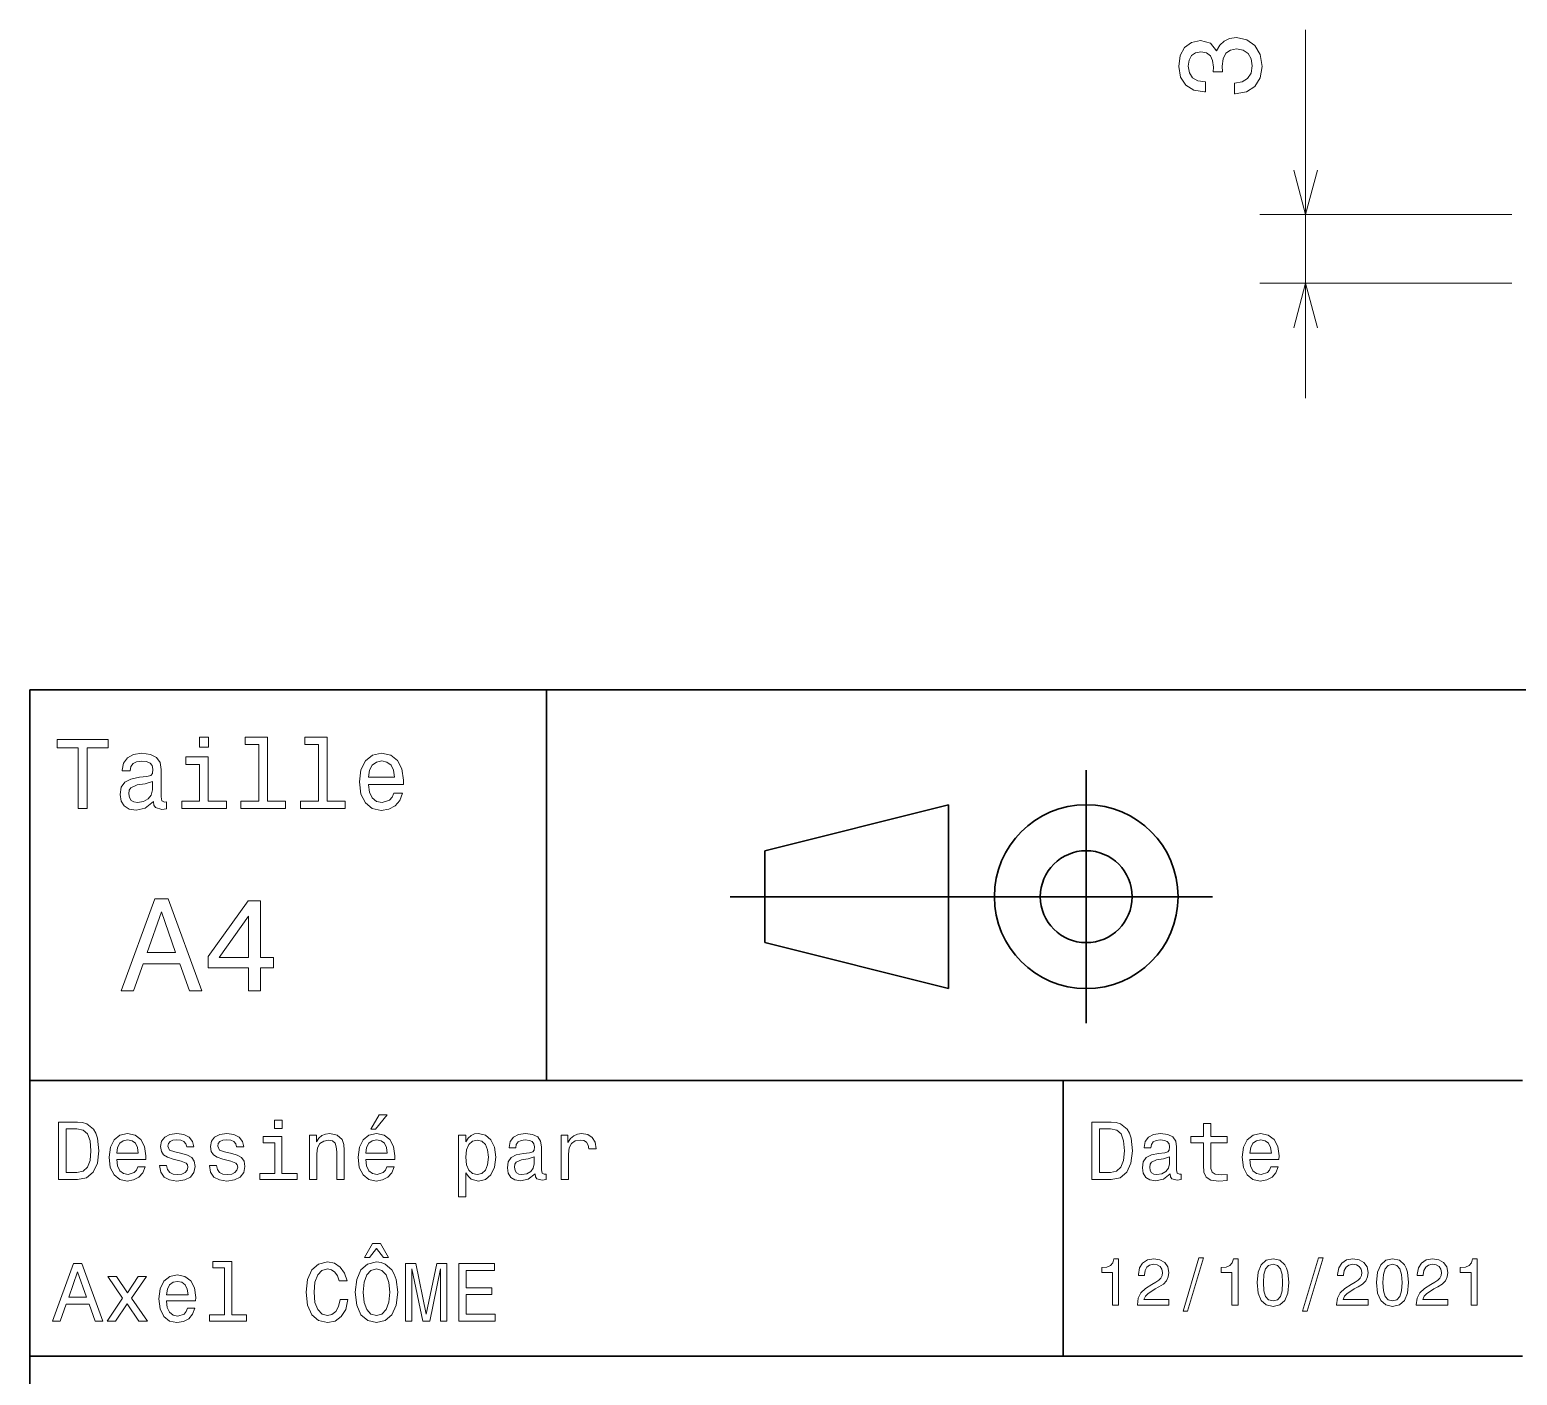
# Model space of a CAD drawing. Extents: x 0 to 297, y 0 to 210.
# Drawn here: x 97 to 161.8, y 40.2 to 98.7 of the extents above; entities that cross this region are included whole.
import ezdxf

# ---------------------------------------------------------------- set-up
doc = ezdxf.new("R2010")
doc.units = 0

msp = doc.modelspace()

# ---------------------------------------------------------------- linework, layer by layer
at = {"color": 7, "lineweight": 13, "ltscale": 0.400901}
msp.add_line((152.552002, 82.696938), (152.552002, 98.732964), dxfattribs=at)
at = {"color": 7, "lineweight": 13, "ltscale": 0.274527}
for p, q in [((161.533066, 90.696938), (150.552002, 90.696938)), ((161.533066, 87.696938), (150.552002, 87.696938))]:
    msp.add_line(p, q, dxfattribs=at)
at = {"color": 7, "lineweight": 35}
for p, q in [((97, 10), (97, 70)), ((97, 70), (287, 70)), ((127.5, 61), (148.5, 61)), ((97, 53), (162, 53)), ((97, 41), (162, 41))]:
    msp.add_line(p, q, dxfattribs=at)
at = {"color": 7, "lineweight": 35, "ltscale": 0.425}
msp.add_line((119.5, 53), (119.5, 70), dxfattribs=at)
at = {"color": 7, "lineweight": 35, "ltscale": 0.275}
msp.add_line((143, 55.5), (143, 66.5), dxfattribs=at)
at = {"color": 7, "lineweight": 35, "ltscale": 0.206155}
for p, q in [((129, 63), (137, 65)), ((137, 57), (129, 59))]:
    msp.add_line(p, q, dxfattribs=at)
at = {"color": 7, "lineweight": 35, "ltscale": 0.2}
msp.add_line((137, 65), (137, 57), dxfattribs=at)
at = {"color": 7, "lineweight": 35, "ltscale": 0.1}
msp.add_line((129, 59), (129, 63), dxfattribs=at)
at = {"color": 7, "lineweight": 35, "ltscale": 0.3}
msp.add_line((142, 41), (142, 53), dxfattribs=at)
at = {"color": 7, "lineweight": 13}
for points in [[(149.452576, 95.944054), (149.487885, 95.944054), (149.972046, 96.02475), (150.335144, 96.26178), (150.567139, 96.634979), (150.652878, 97.129211), (150.567139, 97.653709), (150.345245, 98.047081), (149.992218, 98.29924), (149.53833, 98.390022), (149.240768, 98.349678), (148.998688, 98.238724), (148.812103, 98.057167), (148.675934, 97.815094), (148.403595, 98.142899), (147.969879, 98.258896), (147.576508, 98.18325), (147.278961, 97.966393), (147.092346, 97.613365), (147.026794, 97.129211), (147.107483, 96.675323), (147.329376, 96.327339), (147.682404, 96.100395), (148.151428, 96.02475), (148.186737, 96.02475), (148.186737, 96.473595), (147.863968, 96.513939), (147.631989, 96.645065), (147.490768, 96.85688), (147.440338, 97.154427), (147.480682, 97.416679), (147.586594, 97.608322), (147.758057, 97.724312), (147.990051, 97.769707), (148.237167, 97.724312), (148.403595, 97.603279), (148.504456, 97.391464), (148.534729, 97.103996), (148.529678, 96.90731), (148.928101, 96.90731), (148.917999, 97.154427), (148.963394, 97.472153), (149.084427, 97.709183), (149.281113, 97.850395), (149.53833, 97.900826), (149.830826, 97.845352), (150.047684, 97.699097), (150.183853, 97.46711), (150.229248, 97.15947), (150.178802, 96.841751), (150.027512, 96.609764), (149.785431, 96.463509), (149.452576, 96.408035)], [(99.102303, 64.837173), (99.5, 64.837173), (99.5, 67.47406), (100.407784, 67.47406), (100.407784, 67.837173), (98.190201, 67.837173), (98.190201, 67.47406), (99.102303, 67.47406)], [(104.786743, 67.940918), (104.384727, 67.940918), (104.384727, 67.508644), (104.786743, 67.508644)], [(106.969742, 67.621033), (106.969742, 65.157059), (106.187317, 65.157059), (106.187317, 64.837173), (108.128242, 64.837173), (108.128242, 65.157059), (107.350143, 65.157059), (107.350143, 67.940918), (106.373199, 67.940918), (106.373199, 67.621033)], [(109.572044, 67.621033), (109.572044, 65.157059), (108.789627, 65.157059), (108.789627, 64.837173), (110.730545, 64.837173), (110.730545, 65.157059), (109.952454, 65.157059), (109.952454, 67.940918), (108.975502, 67.940918), (108.975502, 67.621033)], [(102.387611, 65.139771), (102.387611, 65.126801), (102.409225, 64.979828), (102.47406, 64.876076), (102.746399, 64.793945), (102.958214, 64.828529), (102.958214, 65.122475), (102.867432, 65.109505), (102.746399, 65.165703), (102.724785, 65.338615), (102.724785, 66.540344), (102.672913, 66.84726), (102.521614, 67.0634), (102.257927, 67.193085), (101.886169, 67.240631), (101.523056, 67.188759), (101.255043, 67.041786), (101.086456, 66.812675), (101.030258, 66.510086), (101.030258, 66.484146), (101.371758, 66.484146), (101.402016, 66.665703), (101.497116, 66.795387), (101.65274, 66.873199), (101.873199, 66.903458), (102.085014, 66.881844), (102.236313, 66.817001), (102.327087, 66.704605), (102.357346, 66.548988), (102.340057, 66.367432), (102.270897, 66.276657), (102.097984, 66.233429), (101.773773, 66.198845), (101.402016, 66.121033), (101.138329, 65.982704), (100.982712, 65.766571), (100.935158, 65.446686), (100.978386, 65.161385), (101.112389, 64.949562), (101.328529, 64.815559), (101.626801, 64.768013), (102.028816, 64.858788)], [(104.773773, 65.157059), (104.773773, 67.080688), (103.796829, 67.080688), (103.796829, 66.756485), (104.393372, 66.756485), (104.393372, 65.157059), (103.615273, 65.157059), (103.615273, 64.837173), (105.560516, 64.837173), (105.560516, 65.157059)], [(111.750717, 65.887604), (113.272339, 65.887604), (113.276657, 66.064842), (113.207497, 66.561958), (113.017288, 66.933716), (112.714699, 67.158501), (112.312683, 67.240631), (111.919312, 67.154175), (111.616714, 66.912102), (111.422188, 66.51873), (111.353027, 66), (111.41787, 65.4683), (111.612396, 65.079247), (111.91066, 64.837173), (112.299713, 64.755043), (112.636887, 64.811234), (112.913544, 64.958214), (113.116714, 65.191643), (113.233429, 65.502876), (112.857346, 65.502876), (112.779541, 65.329971), (112.667145, 65.200287), (112.34726, 65.096542), (112.100868, 65.144089), (111.914986, 65.295387), (111.793945, 65.541786), (111.750717, 65.874634)], [(111.750717, 66.207489), (111.798271, 66.50576), (111.914986, 66.726219), (112.092216, 66.860229), (112.325653, 66.907776), (112.554756, 66.860229), (112.731987, 66.726219), (112.840057, 66.50576), (112.878967, 66.207489)], [(102.344383, 65.649857), (102.292511, 65.425072), (102.154182, 65.252159), (101.946686, 65.139771), (101.691643, 65.100861), (101.527374, 65.122475), (101.41066, 65.191643), (101.337173, 65.312675), (101.315559, 65.481262), (101.332855, 65.632561), (101.402016, 65.740631), (101.678673, 65.861671), (102.028816, 65.913544), (102.344383, 66.017288)], [(100.982712, 56.9049), (101.51297, 56.9049), (101.933716, 58.080692), (103.530258, 58.080692), (103.951012, 56.9049), (104.492798, 56.9049), (103.028816, 60.910664), (102.440926, 60.910664)], [(102.118156, 58.570606), (102.734871, 60.334293), (103.351585, 58.570606)], [(106.521614, 56.9049), (107.040344, 56.9049), (107.040344, 57.896255), (107.610954, 57.896255), (107.610954, 58.357349), (107.040344, 58.357349), (107.040344, 60.818443), (106.515854, 60.818443), (104.763687, 58.403458), (104.763687, 57.896255), (106.521614, 57.896255)], [(105.247841, 58.357349), (106.521614, 60.149857), (106.521614, 58.357349)], [(99.080688, 51.190563), (98.248558, 51.190563), (98.248558, 48.690563), (99.080688, 48.690563), (99.473343, 48.769814), (99.765129, 49.011169), (99.945244, 49.40382), (100.010086, 49.940563), (99.952446, 50.488113), (99.880402, 50.70425), (99.779541, 50.877163), (99.487755, 51.111313), (99.296829, 51.168949)], [(107.992798, 51.27702), (107.657784, 51.27702), (107.657784, 50.916786), (107.992798, 50.916786)], [(111.84726, 50.88797), (112.059799, 50.88797), (112.560516, 51.500362), (112.207489, 51.500362)], [(144.080688, 51.190563), (143.248566, 51.190563), (143.248566, 48.690563), (144.080688, 48.690563), (144.473343, 48.769814), (144.765137, 49.011169), (144.945251, 49.40382), (145.010086, 49.940563), (144.952454, 50.488113), (144.880402, 50.70425), (144.779541, 50.877163), (144.487747, 51.111313), (144.296829, 51.168949)], [(99.055473, 50.891571), (99.329254, 50.837536), (99.516571, 50.671829), (99.628242, 50.376442), (99.664268, 49.940563), (99.624641, 49.519093), (99.51297, 49.223705), (99.322044, 49.047192), (99.055473, 48.989555), (98.583572, 48.989555), (98.583572, 50.891571)], [(100.784584, 49.565922), (102.052597, 49.565922), (102.056198, 49.713619), (101.998558, 50.127884), (101.840057, 50.437683), (101.587898, 50.625), (101.252884, 50.693443), (100.925072, 50.621399), (100.672913, 50.41967), (100.510803, 50.091862), (100.453171, 49.659584), (100.507202, 49.216499), (100.669312, 48.892292), (100.91787, 48.690563), (101.242073, 48.62212), (101.523056, 48.668949), (101.753601, 48.791428), (101.922913, 48.98595), (102.020172, 49.245319), (101.706772, 49.245319), (101.64193, 49.101227), (101.548271, 48.993156), (101.2817, 48.9067), (101.07637, 48.946327), (100.921471, 49.072407), (100.820602, 49.27774), (100.784584, 49.555115)], [(103.623199, 49.818085), (103.317001, 49.890129), (103.090057, 49.972984), (103.014412, 50.142292), (103.036026, 50.261169), (103.111671, 50.347622), (103.234146, 50.401657), (103.41066, 50.423271), (103.579971, 50.401657), (103.713257, 50.336815), (103.799713, 50.239555), (103.835732, 50.109871), (104.145531, 50.109871), (104.145531, 50.117077), (104.091499, 50.351227), (103.943802, 50.534943), (103.713257, 50.650219), (103.41066, 50.693443), (103.104469, 50.650219), (102.881126, 50.531342), (102.740631, 50.354828), (102.697403, 50.131485), (102.729828, 49.915348), (102.830688, 49.76405), (102.996399, 49.655983), (103.237755, 49.580334), (103.590775, 49.493877), (103.806915, 49.40382), (103.864555, 49.331772), (103.886169, 49.223705), (103.853745, 49.09042), (103.767288, 48.989555), (103.626801, 48.924713), (103.439484, 48.903099), (103.241356, 48.924713), (103.09726, 49.000362), (103, 49.122841), (102.960373, 49.292149), (102.654175, 49.292149), (102.704613, 49.003963), (102.852303, 48.795029), (103.086456, 48.668949), (103.41066, 48.62212), (103.749283, 48.668949), (103.997841, 48.795029), (104.149139, 48.996758), (104.203171, 49.259727), (104.163544, 49.486671), (104.051872, 49.641571), (103.868156, 49.742435)], [(105.791786, 49.818085), (105.485588, 49.890129), (105.258644, 49.972984), (105.182999, 50.142292), (105.204613, 50.261169), (105.280258, 50.347622), (105.40274, 50.401657), (105.579254, 50.423271), (105.748558, 50.401657), (105.881844, 50.336815), (105.9683, 50.239555), (106.004326, 50.109871), (106.314117, 50.109871), (106.314117, 50.117077), (106.260086, 50.351227), (106.112396, 50.534943), (105.881844, 50.650219), (105.579254, 50.693443), (105.273056, 50.650219), (105.049713, 50.531342), (104.909225, 50.354828), (104.865997, 50.131485), (104.898415, 49.915348), (104.999283, 49.76405), (105.164986, 49.655983), (105.406342, 49.580334), (105.759369, 49.493877), (105.975502, 49.40382), (106.033142, 49.331772), (106.054756, 49.223705), (106.022339, 49.09042), (105.935883, 48.989555), (105.795387, 48.924713), (105.60807, 48.903099), (105.409943, 48.924713), (105.265854, 49.000362), (105.168587, 49.122841), (105.12896, 49.292149), (104.822769, 49.292149), (104.873199, 49.003963), (105.020897, 48.795029), (105.255043, 48.668949), (105.579254, 48.62212), (105.91787, 48.668949), (106.166428, 48.795029), (106.317726, 48.996758), (106.371758, 49.259727), (106.33213, 49.486671), (106.220459, 49.641571), (106.036743, 49.742435)], [(107.981987, 48.957134), (107.981987, 50.560158), (107.16787, 50.560158), (107.16787, 50.289986), (107.664986, 50.289986), (107.664986, 48.957134), (107.016571, 48.957134), (107.016571, 48.690563), (108.637611, 48.690563), (108.637611, 48.957134)], [(109.181557, 48.690563), (109.498558, 48.690563), (109.498558, 49.807278), (109.530983, 50.063042), (109.635445, 50.250362), (109.797546, 50.365635), (110.013687, 50.408863), (110.1866, 50.372841), (110.29467, 50.275578), (110.348701, 50.113472), (110.366714, 49.897335), (110.366714, 48.690563), (110.683716, 48.690563), (110.683716, 49.962177), (110.669312, 50.217941), (110.604469, 50.430477), (110.39193, 50.625), (110.060516, 50.693443), (109.876801, 50.668228), (109.721901, 50.599785), (109.588615, 50.484512), (109.484146, 50.329613), (109.484146, 50.625), (109.181557, 50.625)], [(111.627518, 49.565922), (112.895531, 49.565922), (112.899132, 49.713619), (112.841499, 50.127884), (112.682999, 50.437683), (112.430832, 50.625), (112.095825, 50.693443), (111.768013, 50.621399), (111.515854, 50.41967), (111.353745, 50.091862), (111.296112, 49.659584), (111.350143, 49.216499), (111.512245, 48.892292), (111.760803, 48.690563), (112.085014, 48.62212), (112.365997, 48.668949), (112.596542, 48.791428), (112.765854, 48.98595), (112.863113, 49.245319), (112.549713, 49.245319), (112.484871, 49.101227), (112.391212, 48.993156), (112.124641, 48.9067), (111.919312, 48.946327), (111.764412, 49.072407), (111.663544, 49.27774), (111.627518, 49.555115)], [(115.986313, 50.326012), (115.986313, 50.625), (115.669312, 50.625), (115.669312, 47.941284), (115.986313, 47.941284), (115.986313, 48.98595), (116.097984, 48.816643), (116.22406, 48.704971), (116.541069, 48.62212), (116.843658, 48.690563), (117.081413, 48.895893), (117.236313, 49.2201), (117.293945, 49.659584), (117.236313, 50.095463), (117.081413, 50.41967), (116.843658, 50.621399), (116.541069, 50.693443), (116.368156, 50.671829), (116.220459, 50.603386), (116.094383, 50.488113)], [(119.005043, 48.942726), (119.005043, 48.931919), (119.023056, 48.809441), (119.077087, 48.722984), (119.304031, 48.654541), (119.480545, 48.683357), (119.480545, 48.928314), (119.4049, 48.917507), (119.304031, 48.96434), (119.286026, 49.108429), (119.286026, 50.109871), (119.242798, 50.365635), (119.116714, 50.54575), (118.896973, 50.65382), (118.587173, 50.693443), (118.284584, 50.650219), (118.061241, 50.52774), (117.920746, 50.336815), (117.873917, 50.084656), (117.873917, 50.063042), (118.158501, 50.063042), (118.183716, 50.21434), (118.26297, 50.322407), (118.392654, 50.387249), (118.57637, 50.412464), (118.752884, 50.394455), (118.878967, 50.34042), (118.954613, 50.246758), (118.979828, 50.117077), (118.965416, 49.965778), (118.907784, 49.890129), (118.763687, 49.854107), (118.493515, 49.825291), (118.183716, 49.760448), (117.963974, 49.645176), (117.834297, 49.465057), (117.79467, 49.19849), (117.830688, 48.960735), (117.942368, 48.784222), (118.122482, 48.67255), (118.37104, 48.632927), (118.706055, 48.708576)], [(120.143372, 48.690563), (120.460373, 48.690563), (120.460373, 49.796471), (120.492798, 50.063042), (120.590057, 50.253963), (120.748558, 50.369236), (120.961098, 50.408863), (121.119598, 50.383648), (121.238472, 50.3116), (121.310516, 50.189121), (121.335739, 50.023415), (121.656342, 50.023415), (121.613113, 50.315205), (121.49424, 50.524136), (121.296112, 50.650219), (121.02594, 50.693443), (120.842224, 50.664627), (120.683716, 50.592579), (120.543228, 50.4701), (120.431557, 50.304398), (120.431557, 50.625), (120.143372, 50.625)], [(144.055481, 50.891571), (144.329254, 50.837536), (144.516571, 50.671829), (144.628235, 50.376442), (144.664261, 49.940563), (144.624634, 49.519093), (144.51297, 49.223705), (144.322052, 49.047192), (144.055481, 48.989555), (143.583572, 48.989555), (143.583572, 50.891571)], [(146.656342, 48.942726), (146.656342, 48.931919), (146.674347, 48.809441), (146.728394, 48.722984), (146.955338, 48.654541), (147.131851, 48.683357), (147.131851, 48.928314), (147.056198, 48.917507), (146.955338, 48.96434), (146.937317, 49.108429), (146.937317, 50.109871), (146.894089, 50.365635), (146.768005, 50.54575), (146.548264, 50.65382), (146.23848, 50.693443), (145.935883, 50.650219), (145.71254, 50.52774), (145.572052, 50.336815), (145.525223, 50.084656), (145.525223, 50.063042), (145.809799, 50.063042), (145.835022, 50.21434), (145.914261, 50.322407), (146.043945, 50.387249), (146.227661, 50.412464), (146.404175, 50.394455), (146.530258, 50.34042), (146.605911, 50.246758), (146.631119, 50.117077), (146.616714, 49.965778), (146.559082, 49.890129), (146.414978, 49.854107), (146.144806, 49.825291), (145.835022, 49.760448), (145.61528, 49.645176), (145.485596, 49.465057), (145.445969, 49.19849), (145.481995, 48.960735), (145.593658, 48.784222), (145.773773, 48.67255), (146.022339, 48.632927), (146.357346, 48.708576)], [(148.100861, 50.289986), (148.100861, 49.320965), (148.122482, 49.007565), (148.223343, 48.791428), (148.425079, 48.665348), (148.767288, 48.62212), (149.141937, 48.640129), (149.141937, 48.913906), (148.868149, 48.892292), (148.619598, 48.921112), (148.486313, 49.011169), (148.42868, 49.162464), (148.417862, 49.375), (148.417862, 50.289986), (149.141937, 50.289986), (149.141937, 50.560158), (148.417862, 50.560158), (148.417862, 51.125721), (148.100861, 51.125721), (148.100861, 50.560158), (147.553314, 50.560158), (147.553314, 50.289986)], [(150.121765, 49.565922), (151.389771, 49.565922), (151.393372, 49.713619), (151.335739, 50.127884), (151.177231, 50.437683), (150.925079, 50.625), (150.590057, 50.693443), (150.262253, 50.621399), (150.010086, 50.41967), (149.847977, 50.091862), (149.790344, 49.659584), (149.844376, 49.216499), (150.006485, 48.892292), (150.255051, 48.690563), (150.579254, 48.62212), (150.860229, 48.668949), (151.090775, 48.791428), (151.260086, 48.98595), (151.357346, 49.245319), (151.043945, 49.245319), (150.979111, 49.101227), (150.885452, 48.993156), (150.618881, 48.9067), (150.413544, 48.946327), (150.258652, 49.072407), (150.157776, 49.27774), (150.121765, 49.555115)], [(100.784584, 49.832493), (100.824211, 50.081055), (100.921471, 50.264771), (101.069168, 50.376442), (101.263687, 50.416069), (101.454613, 50.376442), (101.602303, 50.264771), (101.69236, 50.081055), (101.724785, 49.832493)], [(111.627518, 49.832493), (111.667145, 50.081055), (111.764412, 50.264771), (111.912102, 50.376442), (112.106628, 50.416069), (112.297546, 50.376442), (112.445244, 50.264771), (112.535301, 50.081055), (112.567726, 49.832493)], [(116.48703, 48.9067), (116.274498, 48.953533), (116.119598, 49.097622), (116.022339, 49.331772), (115.989914, 49.659584), (116.022339, 49.983791), (116.119598, 50.217941), (116.274498, 50.358429), (116.48703, 50.408863), (116.681557, 50.358429), (116.836456, 50.21434), (116.933716, 49.98019), (116.969742, 49.659584), (116.933716, 49.335377), (116.836456, 49.097622), (116.681557, 48.953533)], [(150.121765, 49.832493), (150.161377, 50.081055), (150.258652, 50.264771), (150.406342, 50.376442), (150.600861, 50.416069), (150.791794, 50.376442), (150.939484, 50.264771), (151.029541, 50.081055), (151.061966, 49.832493)], [(118.969025, 49.367798), (118.925797, 49.180477), (118.810516, 49.036385), (118.637611, 48.942726), (118.425072, 48.910305), (118.288185, 48.928314), (118.190926, 48.98595), (118.129684, 49.086815), (118.111671, 49.227306), (118.126083, 49.353386), (118.183716, 49.443443), (118.414268, 49.544312), (118.706055, 49.587536), (118.969025, 49.673992)], [(146.620316, 49.367798), (146.577087, 49.180477), (146.461823, 49.036385), (146.28891, 48.942726), (146.07637, 48.910305), (145.939484, 48.928314), (145.842224, 48.98595), (145.780975, 49.086815), (145.76297, 49.227306), (145.777374, 49.353386), (145.835022, 49.443443), (146.065567, 49.544312), (146.357346, 49.587536), (146.620316, 49.673992)], [(111.580688, 45.293949), (111.793228, 45.293949), (112.099426, 45.693802), (112.402016, 45.293949), (112.614555, 45.293949), (112.272331, 45.906338), (111.926514, 45.906338)], [(97.989197, 42.530979), (98.320602, 42.530979), (98.583572, 43.26585), (99.581413, 43.26585), (99.844383, 42.530979), (100.182999, 42.530979), (99.268013, 45.03458), (98.900574, 45.03458)], [(105.474785, 44.850864), (105.474785, 42.79755), (104.822769, 42.79755), (104.822769, 42.530979), (106.440201, 42.530979), (106.440201, 42.79755), (105.791786, 42.79755), (105.791786, 45.117435), (104.977669, 45.117435), (104.977669, 44.850864)], [(110.510803, 43.460373), (110.438759, 43.15778), (110.319885, 42.941643), (110.154175, 42.808357), (109.959656, 42.765129), (109.725502, 42.829971), (109.541786, 43.024494), (109.419312, 43.341499), (109.379684, 43.780979), (109.419312, 44.216858), (109.538185, 44.537464), (109.721901, 44.731987), (109.959656, 44.80043), (110.132568, 44.764408), (110.280258, 44.663544), (110.395531, 44.501442), (110.474785, 44.278099), (110.817001, 44.278099), (110.708931, 44.620316), (110.521614, 44.879681), (110.265854, 45.041786), (109.959656, 45.099422), (109.577812, 45.009365), (109.286026, 44.757202), (109.098701, 44.342937), (109.033859, 43.780979), (109.098701, 43.219021), (109.286026, 42.804756), (109.577812, 42.548992), (109.959656, 42.462536), (110.29467, 42.530979), (110.564842, 42.721901), (110.755768, 43.035301), (110.856628, 43.460373)], [(111.170029, 43.780979), (111.234871, 43.219021), (111.422188, 42.804756), (111.713974, 42.548992), (112.095825, 42.462536), (112.47406, 42.548992), (112.769455, 42.804756), (112.953171, 43.219021), (113.021614, 43.780979), (112.953171, 44.339336), (112.873917, 44.56628), (112.769455, 44.753601), (112.47406, 45.009365), (112.293945, 45.074207), (112.095825, 45.099422), (111.710373, 45.009365), (111.418587, 44.757202), (111.234871, 44.342937)], [(111.515854, 43.780979), (111.555473, 44.216858), (111.674355, 44.537464), (111.85807, 44.731987), (112.095825, 44.80043), (112.329971, 44.731987), (112.513687, 44.533859), (112.632568, 44.213257), (112.675789, 43.780979), (112.632568, 43.3451), (112.513687, 43.024494), (112.329971, 42.829971), (112.095825, 42.765129), (111.85807, 42.829971), (111.674355, 43.024494), (111.555473, 43.341499)], [(113.363831, 42.530979), (113.641212, 42.530979), (113.641212, 44.80043), (114.109512, 42.530979), (114.419312, 42.530979), (114.884003, 44.80043), (114.884003, 42.530979), (115.164986, 42.530979), (115.164986, 45.030979), (114.725502, 45.030979), (114.264404, 42.826366), (113.806915, 45.030979), (113.363831, 45.030979)], [(115.676514, 42.530979), (117.261528, 42.530979), (117.261528, 42.833572), (116.007927, 42.833572), (116.007927, 43.680115), (117.124641, 43.680115), (117.124641, 43.979107), (116.007927, 43.979107), (116.007927, 44.728386), (117.232712, 44.728386), (117.232712, 45.030979), (115.676514, 45.030979)], [(144.14122, 43.224785), (144.403458, 43.224785), (144.403458, 45.239193), (144.207504, 45.239193), (144.155624, 45.0634), (144.05188, 44.945248), (143.893372, 44.876083), (143.674362, 44.853027), (143.674362, 44.648415), (144.14122, 44.648415)], [(145.224792, 43.224785), (146.599426, 43.224785), (146.599426, 43.472622), (145.51297, 43.472622), (145.573486, 43.60807), (145.677231, 43.720463), (145.997116, 43.925072), (146.167145, 44.011528), (146.357361, 44.135448), (146.492798, 44.279541), (146.570602, 44.44957), (146.599426, 44.642651), (146.55043, 44.884727), (146.414993, 45.074928), (146.207504, 45.195965), (145.939484, 45.239193), (145.662827, 45.190201), (145.452454, 45.054756), (145.317001, 44.838619), (145.270905, 44.553314), (145.270905, 44.51297), (145.533142, 44.51297), (145.533142, 44.536022), (145.559082, 44.731991), (145.636887, 44.876083), (145.760818, 44.9683), (145.925079, 45), (146.092224, 44.971184), (146.216141, 44.899136), (146.296829, 44.786743), (146.325653, 44.645535), (146.305481, 44.51297), (146.250732, 44.400578), (146.158508, 44.302593), (146.031708, 44.216141), (145.861679, 44.12392), (145.579254, 43.945248), (145.380402, 43.755043), (145.262253, 43.524498), (145.224792, 43.233429)], [(147.213257, 42.956772), (147.412109, 42.956772), (148.109512, 45.279541), (147.907791, 45.279541)], [(149.345825, 43.224785), (149.608078, 43.224785), (149.608078, 45.239193), (149.412109, 45.239193), (149.360229, 45.0634), (149.256485, 44.945248), (149.097992, 44.876083), (148.878967, 44.853027), (148.878967, 44.648415), (149.345825, 44.648415)], [(150.438049, 44.201729), (150.481277, 43.749279), (150.616714, 43.426514), (150.832855, 43.230549), (151.132568, 43.167149), (151.429398, 43.230549), (151.645538, 43.426514), (151.778107, 43.749279), (151.824219, 44.201729), (151.778107, 44.651299), (151.723343, 44.829971), (151.645538, 44.976948), (151.429398, 45.172913), (151.132568, 45.239193), (150.832855, 45.172913), (150.616714, 44.974064), (150.481277, 44.651299)], [(150.714706, 44.201729), (150.737762, 44.550434), (150.809799, 44.801155), (150.939484, 44.948128), (151.132568, 45), (151.322769, 44.948128), (151.452454, 44.801155), (151.524506, 44.550434), (151.547562, 44.201729), (151.524506, 43.850143), (151.452454, 43.599426), (151.322769, 43.45245), (151.132568, 43.403458), (150.939484, 43.45245), (150.809799, 43.599426), (150.737762, 43.850143)], [(152.417877, 42.956772), (152.616714, 42.956772), (153.314133, 45.279541), (153.112396, 45.279541)], [(153.899139, 43.224785), (155.273773, 43.224785), (155.273773, 43.472622), (154.187317, 43.472622), (154.247849, 43.60807), (154.351593, 43.720463), (154.671478, 43.925072), (154.841507, 44.011528), (155.031708, 44.135448), (155.167145, 44.279541), (155.244965, 44.44957), (155.273773, 44.642651), (155.224792, 44.884727), (155.08934, 45.074928), (154.881851, 45.195965), (154.613831, 45.239193), (154.337173, 45.190201), (154.126801, 45.054756), (153.991364, 44.838619), (153.945251, 44.553314), (153.945251, 44.51297), (154.207504, 44.51297), (154.207504, 44.536022), (154.233429, 44.731991), (154.311249, 44.876083), (154.435165, 44.9683), (154.599426, 45), (154.766571, 44.971184), (154.890488, 44.899136), (154.971191, 44.786743), (155, 44.645535), (154.979828, 44.51297), (154.925079, 44.400578), (154.832855, 44.302593), (154.706055, 44.216141), (154.536026, 44.12392), (154.253601, 43.945248), (154.054764, 43.755043), (153.9366, 43.524498), (153.899139, 43.233429)], [(155.642654, 44.201729), (155.685883, 43.749279), (155.821335, 43.426514), (156.037476, 43.230549), (156.337173, 43.167149), (156.634003, 43.230549), (156.850143, 43.426514), (156.982712, 43.749279), (157.028824, 44.201729), (156.982712, 44.651299), (156.927963, 44.829971), (156.850143, 44.976948), (156.634003, 45.172913), (156.337173, 45.239193), (156.037476, 45.172913), (155.821335, 44.974064), (155.685883, 44.651299)], [(155.919312, 44.201729), (155.942368, 44.550434), (156.01442, 44.801155), (156.144104, 44.948128), (156.337173, 45), (156.527374, 44.948128), (156.657059, 44.801155), (156.729111, 44.550434), (156.752167, 44.201729), (156.729111, 43.850143), (156.657059, 43.599426), (156.527374, 43.45245), (156.337173, 43.403458), (156.144104, 43.45245), (156.01442, 43.599426), (155.942368, 43.850143)], [(157.368881, 43.224785), (158.743515, 43.224785), (158.743515, 43.472622), (157.657059, 43.472622), (157.71759, 43.60807), (157.821335, 43.720463), (158.14122, 43.925072), (158.311249, 44.011528), (158.50145, 44.135448), (158.636887, 44.279541), (158.714706, 44.44957), (158.743515, 44.642651), (158.694534, 44.884727), (158.559082, 45.074928), (158.351593, 45.195965), (158.083572, 45.239193), (157.806915, 45.190201), (157.596542, 45.054756), (157.461105, 44.838619), (157.414993, 44.553314), (157.414993, 44.51297), (157.677231, 44.51297), (157.677231, 44.536022), (157.703171, 44.731991), (157.780991, 44.876083), (157.904907, 44.9683), (158.069168, 45), (158.236313, 44.971184), (158.360229, 44.899136), (158.440918, 44.786743), (158.469742, 44.645535), (158.44957, 44.51297), (158.394821, 44.400578), (158.302597, 44.302593), (158.175797, 44.216141), (158.005768, 44.12392), (157.723343, 43.945248), (157.524506, 43.755043), (157.406342, 43.524498), (157.368881, 43.233429)], [(159.755051, 43.224785), (160.017288, 43.224785), (160.017288, 45.239193), (159.821335, 45.239193), (159.769455, 45.0634), (159.66571, 44.945248), (159.507202, 44.876083), (159.288193, 44.853027), (159.288193, 44.648415), (159.755051, 44.648415)], [(98.698845, 43.572044), (99.084297, 44.674351), (99.469742, 43.572044)], [(100.737755, 42.530979), (101.234871, 43.283859), (101.746399, 42.530979), (102.128242, 42.530979), (101.4366, 43.528816), (102.088615, 44.465416), (101.721184, 44.465416), (101.249283, 43.762966), (100.777374, 44.465416), (100.40274, 44.465416), (101.043945, 43.525215), (100.366714, 42.530979)], [(102.953171, 43.406338), (104.221184, 43.406338), (104.224785, 43.554035), (104.167145, 43.9683), (104.008644, 44.278099), (103.756485, 44.465416), (103.421471, 44.533859), (103.093658, 44.461815), (102.841499, 44.260086), (102.679398, 43.932278), (102.621758, 43.5), (102.675797, 43.056915), (102.837898, 42.732708), (103.086456, 42.530979), (103.41066, 42.462536), (103.691643, 42.509365), (103.922188, 42.631844), (104.091499, 42.826366), (104.188759, 43.085735), (103.875359, 43.085735), (103.810516, 42.941643), (103.716858, 42.833572), (103.450287, 42.747116), (103.244957, 42.786743), (103.090057, 42.912823), (102.989197, 43.118156), (102.953171, 43.395531)], [(102.953171, 43.672909), (102.992798, 43.921471), (103.090057, 44.105186), (103.237755, 44.216858), (103.432274, 44.256485), (103.623199, 44.216858), (103.770897, 44.105186), (103.860954, 43.921471), (103.893372, 43.672909)]]:
    msp.add_lwpolyline(points, close=True, dxfattribs=at)
for points in [[(152.034363, 92.628792), (152.552002, 90.696938), (153.069641, 92.628792)], [(153.069641, 85.765083), (152.552002, 87.696938), (152.034363, 85.765083)]]:
    msp.add_lwpolyline(points, dxfattribs=at)
at = {"color": 7, "lineweight": 35}
for radius in [4, 2]:
    msp.add_circle((143, 61), radius, dxfattribs=at)

doc.saveas('drawing.dxf')
